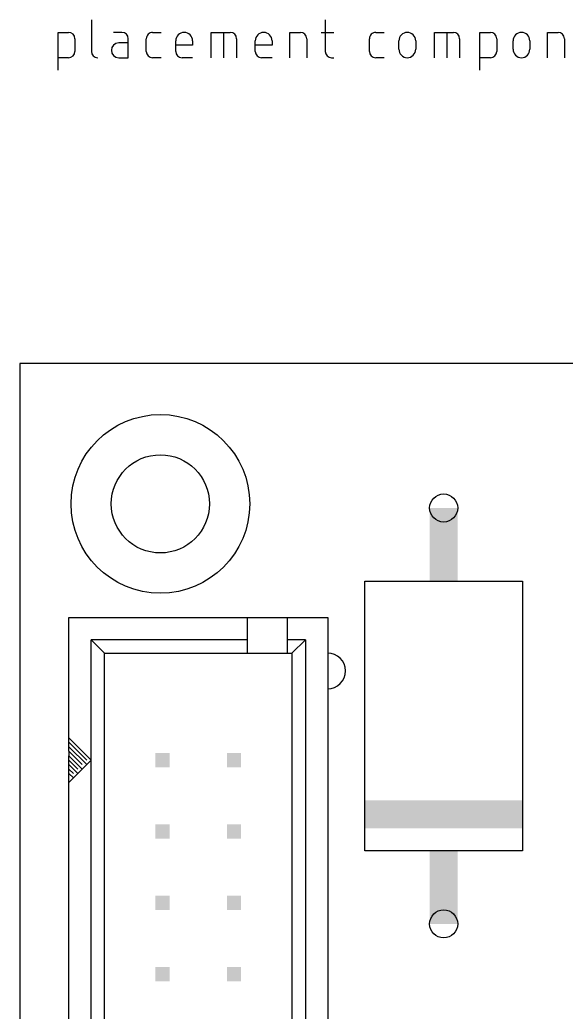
# Model space of a CAD drawing. Extents: x 0 to 47, y 0 to 89.2.
# Drawn here: x 0 to 19.44, y 53.91 to 89.22 of the extents above; entities that cross this region are included whole.
import ezdxf

# ---------------------------------------------------------------- set-up
doc = ezdxf.new("R2010")
doc.units = 0
for name, color, linetype in [('20', 30, 'CONTINUOUS'), ('21', 253, 'CONTINUOUS'), ('51', 253, 'CONTINUOUS')]:
    doc.layers.add(name, color=color, linetype=linetype)

# ---------------------------------------------------------------- blocks, each defined once
blk = doc.blocks.new('RECT')
blk.add_solid([(-0.5, -0.5), (0.5, -0.5), (-0.5, 0.5), (0.5, 0.5)])

msp = doc.modelspace()

# ---------------------------------------------------------------- linework, layer by layer
at = {"layer": '20'}
for p, q in [((0, 77), (0, 0)), ((47, 77), (0, 77))]:
    msp.add_line(p, q, dxfattribs=at)
at = {"layer": '21'}
for p, q in [((2.5485, 89.2238), (2.5485, 88.102)), ((10.8694, 89.2238), (10.8694, 88.102)), ((1.3589, 87.4289), (1.3589, 88.7751)), ((1.3589, 88.7751), (1.7328, 88.7751)), ((3.632, 88.7751), (3.3329, 88.7751)), ((4.725, 88.7751), (5.0241, 88.7751)), ((6.813, 87.8777), (6.813, 88.7751)), ((6.813, 88.7751), (7.4861, 88.7751)), ((7.2617, 87.8777), (7.2617, 88.7751)), ((9.609, 87.8777), (9.609, 88.7751)), ((9.609, 88.7751), (9.983, 88.7751)), ((10.7198, 88.7751), (11.1685, 88.7751)), ((12.6643, 88.7751), (12.9635, 88.7751)), ((14.7524, 87.8777), (14.7524, 88.7751)), ((14.7524, 88.7751), (15.4255, 88.7751)), ((15.2011, 87.8777), (15.2011, 88.7751)), ((16.3706, 87.4289), (16.3706, 88.7751)), ((16.3706, 88.7751), (16.7446, 88.7751)), ((18.7804, 87.8777), (18.7804, 88.7751)), ((18.7804, 88.7751), (19.1543, 88.7751)), ((1.9572, 88.5508), (1.9572, 88.102)), ((3.8564, 88.4012), (3.5199, 88.4012)), ((3.8564, 87.8777), (3.8564, 88.5508)), ((4.5006, 88.102), (4.5006, 88.5508)), ((5.5481, 88.102), (5.5481, 88.476)), ((6.1464, 88.3264), (5.5481, 88.3264)), ((6.1464, 88.476), (6.1464, 88.3264)), ((7.7105, 88.5508), (7.7105, 87.8777)), ((8.3771, 88.102), (8.3771, 88.476)), ((8.9754, 88.3264), (8.3771, 88.3264)), ((8.9754, 88.476), (8.9754, 88.3264)), ((10.2074, 88.5508), (10.2074, 87.8777)), ((12.44, 88.102), (12.44, 88.5508)), ((13.4875, 88.1768), (13.4875, 88.476)), ((14.0858, 88.476), (14.0858, 88.1768)), ((15.6498, 88.5508), (15.6498, 87.8777)), ((16.969, 88.5508), (16.969, 88.102)), ((17.5484, 88.1768), (17.5484, 88.476)), ((18.1467, 88.476), (18.1467, 88.1768)), ((19.3787, 88.5508), (19.3787, 87.8777)), ((1.7328, 87.8777), (1.3589, 87.8777)), ((3.5199, 87.8777), (3.8564, 87.8777)), ((5.0241, 87.8777), (4.725, 87.8777)), ((6.1464, 87.8777), (5.7725, 87.8777)), ((8.9754, 87.8777), (8.6014, 87.8777)), ((11.0937, 87.8777), (11.1685, 87.8777)), ((12.9635, 87.8777), (12.6643, 87.8777)), ((16.7446, 87.8777), (16.3706, 87.8777)), ((12.2813, 59.6525), (12.2813, 69.2525)), ((12.2813, 69.2525), (17.8813, 69.2525)), ((17.8813, 69.2525), (17.8813, 59.6525)), ((1.7462, 63.6738), (1.7462, 67.96)), ((1.7462, 67.96), (8.0963, 67.96)), ((8.0963, 67.96), (9.525, 67.96)), ((8.0963, 67.1663), (8.0963, 67.96)), ((9.525, 67.96), (10.9538, 67.96)), ((9.525, 67.1663), (9.525, 67.96)), ((10.9538, 67.96), (10.9538, 9.54)), ((8.0963, 67.1663), (2.54, 67.1663)), ((2.54, 62.88), (2.54, 67.1663)), ((2.54, 67.1663), (3.0162, 66.69)), ((8.0963, 66.69), (8.0963, 67.1663)), ((9.525, 66.69), (9.525, 67.1663)), ((10.16, 67.1663), (9.525, 67.1663)), ((10.16, 67.1663), (9.6838, 66.69)), ((10.16, 67.1663), (10.16, 10.3337)), ((3.0162, 40.8138), (3.0162, 66.69)), ((3.0162, 66.69), (8.0963, 66.69)), ((8.0963, 66.69), (9.525, 66.69)), ((9.525, 66.69), (9.6838, 66.69)), ((9.6838, 66.69), (9.6838, 10.81)), ((1.7462, 63.515), (1.7462, 63.6738)), ((2.54, 62.88), (1.7462, 63.6738)), ((1.7462, 63.3563), (1.7462, 63.515)), ((2.3812, 62.88), (1.7462, 63.515)), ((1.7462, 63.1975), (1.7462, 63.3563)), ((1.7462, 63.3563), (2.3812, 62.7213)), ((2.2224, 62.7213), (1.7462, 63.1975)), ((1.7462, 63.1975), (1.7462, 63.0388)), ((1.7462, 62.88), (1.7462, 63.0388)), ((1.7462, 63.0388), (2.2225, 62.5625)), ((1.7462, 62.7213), (1.7462, 62.88)), ((1.7462, 62.88), (2.0637, 62.5625)), ((2.5399, 62.88), (2.3812, 62.7213)), ((2.54, 62.88), (2.5399, 62.88)), ((2.54, 40.8138), (2.54, 62.88)), ((1.7462, 62.5625), (1.7462, 62.7213)), ((1.7462, 62.7213), (2.0637, 62.4038)), ((1.7462, 62.4038), (1.7462, 62.5625)), ((1.7462, 62.5625), (1.7463, 62.5625)), ((1.7463, 62.5625), (1.905, 62.4038)), ((2.3812, 62.7213), (2.0637, 62.4038)), ((2.2225, 62.7213), (2.2224, 62.7213)), ((1.7462, 62.0863), (1.7462, 62.4038)), ((2.0637, 62.4038), (1.7462, 62.0863)), ((1.7462, 62.4038), (1.905, 62.245)), ((1.7462, 40.8138), (1.7462, 62.0863)), ((17.8813, 59.6525), (12.2813, 59.6525))]:
    msp.add_line(p, q, dxfattribs=at)
for radius in [3.1789, 1.7463]:
    msp.add_circle((5, 72), radius, dxfattribs=at)
for centre, radius, start, end in [((1.7328, 88.5508), 0.2244, 0, 90), ((3.632, 88.5508), 0.2244, 0, 90), ((4.725, 88.5508), 0.2244, 89.9992, 180), ((5.8473, 88.476), 0.2992, 0, 180), ((7.4861, 88.5508), 0.2244, 0, 90), ((8.6762, 88.476), 0.2992, 0, 180), ((9.983, 88.5508), 0.2244, 0, 90), ((12.6643, 88.5508), 0.2244, 89.9992, 180), ((13.7866, 88.476), 0.2992, 0, 180), ((15.4255, 88.5508), 0.2244, 0, 90), ((16.7446, 88.5508), 0.2244, 0, 90), ((17.8475, 88.476), 0.2992, 0, 180), ((19.1543, 88.5508), 0.2244, 0, 90), ((3.5199, 88.1394), 0.2618, 90, 270), ((1.7328, 88.102), 0.2244, 270.0008, 0), ((2.7729, 88.102), 0.2244, 180, 270), ((4.725, 88.102), 0.2244, 180, 270), ((5.7725, 88.102), 0.2244, 180, 270), ((8.6014, 88.102), 0.2244, 180, 270), ((11.0937, 88.102), 0.2244, 180, 270), ((12.6643, 88.102), 0.2244, 180, 270), ((13.7866, 88.1768), 0.2992, 180, 0), ((16.7446, 88.102), 0.2244, 270.0008, 0), ((17.8475, 88.1768), 0.2992, 180, 0), ((10.9538, 66.055), 0.635, 270, 90)]:
    msp.add_arc(centre, radius, start, end, dxfattribs=at)
at = {"layer": '51'}
for centre in [(15.0813, 71.8525), (15.0813, 57.0525)]:
    msp.add_circle(centre, 0.5, dxfattribs=at)

# ---------------------------------------------------------------- block references
at = {"layer": '21', "xscale": 1.6, "rotation": 270}
for p in [(15.0813, 70.0525), (15.0813, 58.8525)]:
    msp.add_blockref('RECT', p, dxfattribs=at)
at = {"layer": '21', "xscale": 0.508, "yscale": 0.508, "rotation": 270}
for p in [(5.08, 62.88), (7.62, 62.88), (5.08, 60.34), (7.62, 60.34), (5.08, 57.8), (7.62, 57.8), (5.08, 55.26), (7.62, 55.26)]:
    msp.add_blockref('RECT', p, dxfattribs=at)
at = {"layer": '21', "yscale": 5.6, "rotation": 270}
msp.add_blockref('RECT', (15.0813, 60.9525), dxfattribs=at)
at = {"layer": '51', "rotation": 270}
for p in [(15.0813, 71.3525), (15.0813, 57.5525)]:
    msp.add_blockref('RECT', p, dxfattribs=at)

doc.saveas('drawing.dxf')
